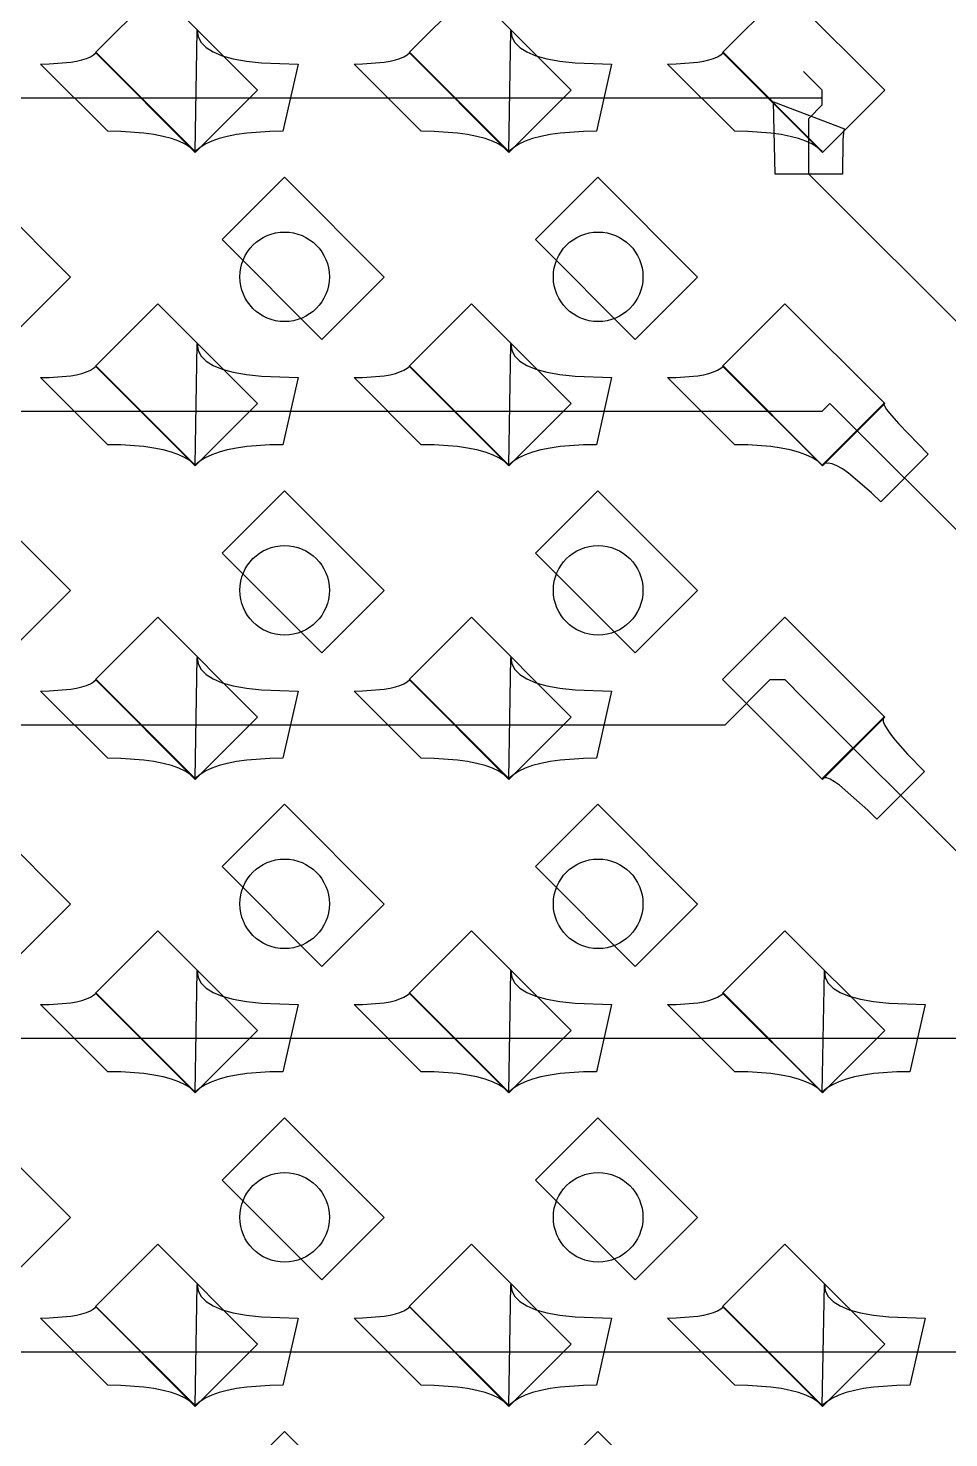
# Model space of a CAD drawing. Header units: inches. Extents: x 0.07 to 4.39, y 0.05 to 2.95.
# Drawn here: x 3.4328 to 3.6383, y 0.7608 to 1.0755 of the extents above; entities that cross this region are included whole.
import ezdxf

# ---------------------------------------------------------------- set-up
doc = ezdxf.new("R2010")
doc.units = ezdxf.units.IN
doc.header["$MEASUREMENT"] = 0
doc.layers.add('Top Layer', color=1, linetype='Continuous')

# ---------------------------------------------------------------- blocks, each defined once
blk = doc.blocks.new('0805_P_______________848')
at = {"layer": 'Top Layer'}
for p, q in [((-0.03937, 0.01575), (-0.01969, 0.01575)), ((-0.03937, -0.01575), (-0.03937, 0.01575)), ((-0.01969, 0.01575), (-0.01969, -0.01575)), ((0.01969, 0.01575), (0.03937, 0.01575)), ((0.01969, -0.01575), (0.01969, 0.01575)), ((0.03937, 0.01575), (0.03937, -0.01575)), ((-0.01969, -0.01575), (-0.03937, -0.01575)), ((0.03937, -0.01575), (0.01969, -0.01575))]:
    blk.add_line(p, q, dxfattribs=at)
blk = doc.blocks.new('0805_P_______________849')
at = {"layer": 'Top Layer'}
for p, q in [((-0.03937, 0.01575), (-0.01969, 0.01575)), ((-0.03937, -0.01575), (-0.03937, 0.01575)), ((-0.01969, 0.01575), (-0.01969, -0.01575)), ((0.01969, 0.01575), (0.03937, 0.01575)), ((0.01969, -0.01575), (0.01969, 0.01575)), ((0.03937, 0.01575), (0.03937, -0.01575)), ((-0.01969, -0.01575), (-0.03937, -0.01575)), ((0.03937, -0.01575), (0.01969, -0.01575))]:
    blk.add_line(p, q, dxfattribs=at)
blk = doc.blocks.new('0805_P_______________850')
at = {"layer": 'Top Layer'}
for p, q in [((-0.03937, 0.01575), (-0.01969, 0.01575)), ((-0.03937, -0.01575), (-0.03937, 0.01575)), ((-0.01969, 0.01575), (-0.01969, -0.01575)), ((0.01969, 0.01575), (0.03937, 0.01575)), ((0.01969, -0.01575), (0.01969, 0.01575)), ((0.03937, 0.01575), (0.03937, -0.01575)), ((-0.01969, -0.01575), (-0.03937, -0.01575)), ((0.03937, -0.01575), (0.01969, -0.01575))]:
    blk.add_line(p, q, dxfattribs=at)
blk = doc.blocks.new('0805_P_______________888')
at = {"layer": 'Top Layer'}
for p, q in [((-0.03937, 0.01575), (-0.01969, 0.01575)), ((-0.03937, -0.01575), (-0.03937, 0.01575)), ((-0.01969, 0.01575), (-0.01969, -0.01575)), ((0.01969, 0.01575), (0.03937, 0.01575)), ((0.01969, -0.01575), (0.01969, 0.01575)), ((0.03937, 0.01575), (0.03937, -0.01575)), ((-0.01969, -0.01575), (-0.03937, -0.01575)), ((0.03937, -0.01575), (0.01969, -0.01575))]:
    blk.add_line(p, q, dxfattribs=at)
blk = doc.blocks.new('0805_P_______________889')
at = {"layer": 'Top Layer'}
for p, q in [((-0.03937, 0.01575), (-0.01969, 0.01575)), ((-0.03937, -0.01575), (-0.03937, 0.01575)), ((-0.01969, 0.01575), (-0.01969, -0.01575)), ((0.01969, 0.01575), (0.03937, 0.01575)), ((0.01969, -0.01575), (0.01969, 0.01575)), ((0.03937, 0.01575), (0.03937, -0.01575)), ((-0.01969, -0.01575), (-0.03937, -0.01575)), ((0.03937, -0.01575), (0.01969, -0.01575))]:
    blk.add_line(p, q, dxfattribs=at)
blk = doc.blocks.new('0805_P_______________890')
at = {"layer": 'Top Layer'}
for p, q in [((-0.03937, 0.01575), (-0.01969, 0.01575)), ((-0.03937, -0.01575), (-0.03937, 0.01575)), ((-0.01969, 0.01575), (-0.01969, -0.01575)), ((0.01969, 0.01575), (0.03937, 0.01575)), ((0.01969, -0.01575), (0.01969, 0.01575)), ((0.03937, 0.01575), (0.03937, -0.01575)), ((-0.01969, -0.01575), (-0.03937, -0.01575)), ((0.03937, -0.01575), (0.01969, -0.01575))]:
    blk.add_line(p, q, dxfattribs=at)
blk = doc.blocks.new('0805_P_______________928')
at = {"layer": 'Top Layer'}
for p, q in [((-0.03937, 0.01575), (-0.01969, 0.01575)), ((-0.03937, -0.01575), (-0.03937, 0.01575)), ((-0.01969, 0.01575), (-0.01969, -0.01575)), ((0.01969, 0.01575), (0.03937, 0.01575)), ((0.01969, -0.01575), (0.01969, 0.01575)), ((0.03937, 0.01575), (0.03937, -0.01575)), ((-0.01969, -0.01575), (-0.03937, -0.01575)), ((0.03937, -0.01575), (0.01969, -0.01575))]:
    blk.add_line(p, q, dxfattribs=at)
blk = doc.blocks.new('0805_P_______________929')
at = {"layer": 'Top Layer'}
for p, q in [((-0.03937, 0.01575), (-0.01969, 0.01575)), ((-0.03937, -0.01575), (-0.03937, 0.01575)), ((-0.01969, 0.01575), (-0.01969, -0.01575)), ((0.01969, 0.01575), (0.03937, 0.01575)), ((0.01969, -0.01575), (0.01969, 0.01575)), ((0.03937, 0.01575), (0.03937, -0.01575)), ((-0.01969, -0.01575), (-0.03937, -0.01575)), ((0.03937, -0.01575), (0.01969, -0.01575))]:
    blk.add_line(p, q, dxfattribs=at)
blk = doc.blocks.new('0805_P_______________930')
at = {"layer": 'Top Layer'}
for p, q in [((-0.03937, 0.01575), (-0.01969, 0.01575)), ((-0.03937, -0.01575), (-0.03937, 0.01575)), ((-0.01969, 0.01575), (-0.01969, -0.01575)), ((0.01969, 0.01575), (0.03937, 0.01575)), ((0.01969, -0.01575), (0.01969, 0.01575)), ((0.03937, 0.01575), (0.03937, -0.01575)), ((-0.01969, -0.01575), (-0.03937, -0.01575)), ((0.03937, -0.01575), (0.01969, -0.01575))]:
    blk.add_line(p, q, dxfattribs=at)
blk = doc.blocks.new('0805_P_______________968')
at = {"layer": 'Top Layer'}
for p, q in [((-0.03937, 0.01575), (-0.01969, 0.01575)), ((-0.03937, -0.01575), (-0.03937, 0.01575)), ((-0.01969, 0.01575), (-0.01969, -0.01575)), ((0.01969, 0.01575), (0.03937, 0.01575)), ((0.01969, -0.01575), (0.01969, 0.01575)), ((0.03937, 0.01575), (0.03937, -0.01575)), ((-0.01969, -0.01575), (-0.03937, -0.01575)), ((0.03937, -0.01575), (0.01969, -0.01575))]:
    blk.add_line(p, q, dxfattribs=at)
blk = doc.blocks.new('0805_P_______________969')
at = {"layer": 'Top Layer'}
for p, q in [((-0.03937, 0.01575), (-0.01969, 0.01575)), ((-0.03937, -0.01575), (-0.03937, 0.01575)), ((-0.01969, 0.01575), (-0.01969, -0.01575)), ((0.01969, 0.01575), (0.03937, 0.01575)), ((0.01969, -0.01575), (0.01969, 0.01575)), ((0.03937, 0.01575), (0.03937, -0.01575)), ((-0.01969, -0.01575), (-0.03937, -0.01575)), ((0.03937, -0.01575), (0.01969, -0.01575))]:
    blk.add_line(p, q, dxfattribs=at)
blk = doc.blocks.new('0805_P_______________970')
at = {"layer": 'Top Layer'}
for p, q in [((-0.03937, 0.01575), (-0.01969, 0.01575)), ((-0.03937, -0.01575), (-0.03937, 0.01575)), ((-0.01969, 0.01575), (-0.01969, -0.01575)), ((0.01969, 0.01575), (0.03937, 0.01575)), ((0.01969, -0.01575), (0.01969, 0.01575)), ((0.03937, 0.01575), (0.03937, -0.01575)), ((-0.01969, -0.01575), (-0.03937, -0.01575)), ((0.03937, -0.01575), (0.01969, -0.01575))]:
    blk.add_line(p, q, dxfattribs=at)
blk = doc.blocks.new('0805_P_______________1008')
at = {"layer": 'Top Layer'}
for p, q in [((-0.03937, 0.01575), (-0.01969, 0.01575)), ((-0.03937, -0.01575), (-0.03937, 0.01575)), ((-0.01969, 0.01575), (-0.01969, -0.01575)), ((0.01969, 0.01575), (0.03937, 0.01575)), ((0.01969, -0.01575), (0.01969, 0.01575)), ((0.03937, 0.01575), (0.03937, -0.01575)), ((-0.01969, -0.01575), (-0.03937, -0.01575)), ((0.03937, -0.01575), (0.01969, -0.01575))]:
    blk.add_line(p, q, dxfattribs=at)
blk = doc.blocks.new('0805_P_______________1009')
at = {"layer": 'Top Layer'}
for p, q in [((-0.03937, 0.01575), (-0.01969, 0.01575)), ((-0.03937, -0.01575), (-0.03937, 0.01575)), ((-0.01969, 0.01575), (-0.01969, -0.01575)), ((0.01969, 0.01575), (0.03937, 0.01575)), ((0.01969, -0.01575), (0.01969, 0.01575)), ((0.03937, 0.01575), (0.03937, -0.01575)), ((-0.01969, -0.01575), (-0.03937, -0.01575)), ((0.03937, -0.01575), (0.01969, -0.01575))]:
    blk.add_line(p, q, dxfattribs=at)
blk = doc.blocks.new('0805_P_______________1010')
at = {"layer": 'Top Layer'}
for p, q in [((-0.03937, 0.01575), (-0.01969, 0.01575)), ((-0.03937, -0.01575), (-0.03937, 0.01575)), ((-0.01969, 0.01575), (-0.01969, -0.01575)), ((0.01969, 0.01575), (0.03937, 0.01575)), ((0.01969, -0.01575), (0.01969, 0.01575)), ((0.03937, 0.01575), (0.03937, -0.01575)), ((-0.01969, -0.01575), (-0.03937, -0.01575)), ((0.03937, -0.01575), (0.01969, -0.01575))]:
    blk.add_line(p, q, dxfattribs=at)

msp = doc.modelspace()

# ---------------------------------------------------------------- linework, layer by layer
at = {"layer": 'Top Layer'}
for p, q in [((3.47005, 1.04795), (3.47051, 1.075)), ((3.47051, 1.075), (3.47071, 1.07357)), ((3.47071, 1.07357), (3.47137, 1.0723)), ((3.54005, 1.04795), (3.54051, 1.075)), ((3.54051, 1.075), (3.54071, 1.07357)), ((3.54071, 1.07357), (3.54137, 1.0723)), ((3.47137, 1.0723), (3.47248, 1.07117)), ((3.47248, 1.07117), (3.47405, 1.0702)), ((3.47405, 1.0702), (3.47607, 1.06937)), ((3.54137, 1.0723), (3.54248, 1.07117)), ((3.54248, 1.07117), (3.54405, 1.0702)), ((3.54405, 1.0702), (3.54607, 1.06937)), ((3.43551, 1.0675), (3.43741, 1.06753)), ((3.45051, 1.0525), (3.43551, 1.0675)), ((3.43741, 1.06753), (3.44225, 1.06791)), ((3.44225, 1.06791), (3.44356, 1.06814)), ((3.44356, 1.06814), (3.44474, 1.06842)), ((3.44474, 1.06842), (3.44576, 1.06875)), ((3.44576, 1.06875), (3.44664, 1.06914)), ((3.44664, 1.06914), (3.44737, 1.06957)), ((3.44737, 1.06957), (3.44795, 1.07005)), ((3.44795, 1.07005), (3.47005, 1.04795)), ((3.47607, 1.06937), (3.47855, 1.0687)), ((3.47855, 1.0687), (3.48148, 1.06818)), ((3.48148, 1.06818), (3.48487, 1.0678)), ((3.48487, 1.0678), (3.49301, 1.0675)), ((3.49301, 1.0675), (3.4896, 1.0525)), ((3.50551, 1.0675), (3.50741, 1.06753)), ((3.52051, 1.0525), (3.50551, 1.0675)), ((3.50741, 1.06753), (3.51225, 1.06791)), ((3.51225, 1.06791), (3.51356, 1.06814)), ((3.51356, 1.06814), (3.51474, 1.06842)), ((3.51474, 1.06842), (3.51576, 1.06875)), ((3.51576, 1.06875), (3.51664, 1.06914)), ((3.51664, 1.06914), (3.51737, 1.06957)), ((3.51737, 1.06957), (3.51795, 1.07005)), ((3.51795, 1.07005), (3.54005, 1.04795)), ((3.54607, 1.06937), (3.54855, 1.0687)), ((3.54855, 1.0687), (3.55148, 1.06818)), ((3.55148, 1.06818), (3.55487, 1.0678)), ((3.55487, 1.0678), (3.56301, 1.0675)), ((3.56301, 1.0675), (3.5596, 1.0525)), ((3.57551, 1.0675), (3.57741, 1.06753)), ((3.59051, 1.0525), (3.57551, 1.0675)), ((3.57741, 1.06753), (3.58225, 1.06791)), ((3.58225, 1.06791), (3.58356, 1.06814)), ((3.58356, 1.06814), (3.58474, 1.06842)), ((3.58474, 1.06842), (3.58576, 1.06875)), ((3.58576, 1.06875), (3.58664, 1.06914)), ((3.58664, 1.06914), (3.58737, 1.06957)), ((3.58737, 1.06957), (3.58795, 1.07005)), ((3.58795, 1.07005), (3.61005, 1.04795)), ((3.60588, 1.06588), (3.61005, 1.0617)), ((3.61005, 1.06), (3.61005, 1.0617)), ((3.40006, 1.06), (3.54006, 1.06)), ((3.54006, 1.06), (3.61005, 1.06)), ((3.59955, 1.04295), (3.59912, 1.05906)), ((3.59912, 1.05906), (3.61497, 1.05304)), ((3.60705, 1.05538), (3.61005, 1.05839)), ((3.61005, 1.05839), (3.61005, 1.06)), ((3.60705, 1.04295), (3.60705, 1.05538)), ((3.4534, 1.05245), (3.45051, 1.0525)), ((3.45857, 1.05209), (3.4534, 1.05245)), ((3.46084, 1.05177), (3.45857, 1.05209)), ((3.4629, 1.05136), (3.46084, 1.05177)), ((3.46475, 1.05086), (3.4629, 1.05136)), ((3.47721, 1.05136), (3.47536, 1.05086)), ((3.47927, 1.05177), (3.47721, 1.05136)), ((3.48154, 1.05209), (3.47927, 1.05177)), ((3.48671, 1.05245), (3.48154, 1.05209)), ((3.4896, 1.0525), (3.48671, 1.05245)), ((3.5234, 1.05245), (3.52051, 1.0525)), ((3.52857, 1.05209), (3.5234, 1.05245)), ((3.53084, 1.05177), (3.52857, 1.05209)), ((3.5329, 1.05136), (3.53084, 1.05177)), ((3.53475, 1.05086), (3.5329, 1.05136)), ((3.54721, 1.05136), (3.54536, 1.05086)), ((3.54927, 1.05177), (3.54721, 1.05136)), ((3.55154, 1.05209), (3.54927, 1.05177)), ((3.55671, 1.05245), (3.55154, 1.05209)), ((3.5596, 1.0525), (3.55671, 1.05245)), ((3.5934, 1.05245), (3.59051, 1.0525)), ((3.59857, 1.05209), (3.5934, 1.05245)), ((3.60084, 1.05177), (3.59857, 1.05209)), ((3.6029, 1.05136), (3.60084, 1.05177)), ((3.60475, 1.05086), (3.6029, 1.05136)), ((3.61475, 1.0522), (3.61465, 1.0506)), ((3.61482, 1.05269), (3.61475, 1.0522)), ((3.61489, 1.05297), (3.61482, 1.05269)), ((3.61497, 1.05304), (3.61489, 1.05297)), ((3.46639, 1.05027), (3.46475, 1.05086)), ((3.46782, 1.04959), (3.46639, 1.05027)), ((3.46904, 1.04882), (3.46782, 1.04959)), ((3.47005, 1.04795), (3.46904, 1.04882)), ((3.47107, 1.04882), (3.47005, 1.04795)), ((3.47229, 1.04959), (3.47107, 1.04882)), ((3.47372, 1.05027), (3.47229, 1.04959)), ((3.47536, 1.05086), (3.47372, 1.05027)), ((3.53639, 1.05027), (3.53475, 1.05086)), ((3.53782, 1.04959), (3.53639, 1.05027)), ((3.53904, 1.04882), (3.53782, 1.04959)), ((3.54005, 1.04795), (3.53904, 1.04882)), ((3.54107, 1.04882), (3.54005, 1.04795)), ((3.54229, 1.04959), (3.54107, 1.04882)), ((3.54372, 1.05027), (3.54229, 1.04959)), ((3.54536, 1.05086), (3.54372, 1.05027)), ((3.60639, 1.05027), (3.60475, 1.05086)), ((3.60782, 1.04959), (3.60639, 1.05027)), ((3.60904, 1.04882), (3.60782, 1.04959)), ((3.61005, 1.04795), (3.60904, 1.04882)), ((3.61465, 1.0506), (3.61455, 1.04295)), ((3.61455, 1.04295), (3.59955, 1.04295)), ((3.60705, 1.04295), (3.72, 0.93)), ((3.47005, 0.97795), (3.47051, 1.005)), ((3.47051, 1.005), (3.47071, 1.00358)), ((3.54005, 0.97795), (3.54051, 1.005)), ((3.54051, 1.005), (3.54071, 1.00358)), ((3.47071, 1.00358), (3.47137, 1.0023)), ((3.47137, 1.0023), (3.47248, 1.00117)), ((3.47248, 1.00117), (3.47405, 1.0002)), ((3.54071, 1.00358), (3.54137, 1.0023)), ((3.54137, 1.0023), (3.54248, 1.00117)), ((3.54248, 1.00117), (3.54405, 1.0002)), ((3.43741, 0.99753), (3.44225, 0.99791)), ((3.44225, 0.99791), (3.44356, 0.99814)), ((3.44356, 0.99814), (3.44474, 0.99842)), ((3.44474, 0.99842), (3.44576, 0.99875)), ((3.44576, 0.99875), (3.44664, 0.99914)), ((3.44664, 0.99914), (3.44737, 0.99957)), ((3.44737, 0.99957), (3.44795, 1.00005)), ((3.44795, 1.00005), (3.47005, 0.97795)), ((3.47405, 1.0002), (3.47607, 0.99938)), ((3.47607, 0.99938), (3.47855, 0.9987)), ((3.47855, 0.9987), (3.48148, 0.99818)), ((3.48148, 0.99818), (3.48487, 0.9978)), ((3.48487, 0.9978), (3.49301, 0.9975)), ((3.50741, 0.99753), (3.51225, 0.99791)), ((3.51225, 0.99791), (3.51356, 0.99814)), ((3.51356, 0.99814), (3.51474, 0.99842)), ((3.51474, 0.99842), (3.51576, 0.99875)), ((3.51576, 0.99875), (3.51664, 0.99914)), ((3.51664, 0.99914), (3.51737, 0.99957)), ((3.51737, 0.99957), (3.51795, 1.00005)), ((3.51795, 1.00005), (3.54005, 0.97795)), ((3.54405, 1.0002), (3.54607, 0.99938)), ((3.54607, 0.99938), (3.54855, 0.9987)), ((3.54855, 0.9987), (3.55148, 0.99818)), ((3.55148, 0.99818), (3.55487, 0.9978)), ((3.55487, 0.9978), (3.56301, 0.9975)), ((3.57741, 0.99753), (3.58225, 0.99791)), ((3.58225, 0.99791), (3.58356, 0.99814)), ((3.58356, 0.99814), (3.58474, 0.99842)), ((3.58474, 0.99842), (3.58576, 0.99875)), ((3.58576, 0.99875), (3.58664, 0.99914)), ((3.58664, 0.99914), (3.58737, 0.99957)), ((3.58737, 0.99957), (3.58795, 1.00005)), ((3.58795, 1.00005), (3.61005, 0.97795)), ((3.43551, 0.9975), (3.43741, 0.99753)), ((3.45051, 0.9825), (3.43551, 0.9975)), ((3.49301, 0.9975), (3.4896, 0.9825)), ((3.50551, 0.9975), (3.50741, 0.99753)), ((3.52051, 0.9825), (3.50551, 0.9975)), ((3.56301, 0.9975), (3.5596, 0.9825)), ((3.57551, 0.9975), (3.57741, 0.99753)), ((3.59051, 0.9825), (3.57551, 0.9975)), ((3.61005, 0.97795), (3.6238, 0.9917)), ((3.61005, 0.99), (3.61176, 0.9917)), ((3.61176, 0.9917), (3.69346, 0.91)), ((3.6238, 0.9917), (3.62377, 0.99146)), ((3.62377, 0.99146), (3.62397, 0.99102)), ((3.25588, 0.99), (3.46588, 0.99)), ((3.46588, 0.99), (3.61005, 0.99)), ((3.62397, 0.99102), (3.62439, 0.99038)), ((3.62439, 0.99038), (3.62504, 0.98955)), ((3.62504, 0.98955), (3.62702, 0.98728)), ((3.62702, 0.98728), (3.63369, 0.98038)), ((3.4534, 0.98245), (3.45051, 0.9825)), ((3.45857, 0.98209), (3.4534, 0.98245)), ((3.46084, 0.98177), (3.45857, 0.98209)), ((3.48154, 0.98209), (3.47927, 0.98177)), ((3.48671, 0.98245), (3.48154, 0.98209)), ((3.4896, 0.9825), (3.48671, 0.98245)), ((3.5234, 0.98245), (3.52051, 0.9825)), ((3.52857, 0.98209), (3.5234, 0.98245)), ((3.53084, 0.98177), (3.52857, 0.98209)), ((3.55154, 0.98209), (3.54927, 0.98177)), ((3.55671, 0.98245), (3.55154, 0.98209)), ((3.5596, 0.9825), (3.55671, 0.98245)), ((3.5934, 0.98245), (3.59051, 0.9825)), ((3.59857, 0.98209), (3.5934, 0.98245)), ((3.60084, 0.98177), (3.59857, 0.98209)), ((3.4629, 0.98136), (3.46084, 0.98177)), ((3.46475, 0.98086), (3.4629, 0.98136)), ((3.46639, 0.98027), (3.46475, 0.98086)), ((3.46782, 0.97959), (3.46639, 0.98027)), ((3.46904, 0.97882), (3.46782, 0.97959)), ((3.47229, 0.97959), (3.47107, 0.97882)), ((3.47372, 0.98027), (3.47229, 0.97959)), ((3.47536, 0.98086), (3.47372, 0.98027)), ((3.47721, 0.98136), (3.47536, 0.98086)), ((3.47927, 0.98177), (3.47721, 0.98136)), ((3.5329, 0.98136), (3.53084, 0.98177)), ((3.53475, 0.98086), (3.5329, 0.98136)), ((3.53639, 0.98027), (3.53475, 0.98086)), ((3.53782, 0.97959), (3.53639, 0.98027)), ((3.53904, 0.97882), (3.53782, 0.97959)), ((3.54229, 0.97959), (3.54107, 0.97882)), ((3.54372, 0.98027), (3.54229, 0.97959)), ((3.54536, 0.98086), (3.54372, 0.98027)), ((3.54721, 0.98136), (3.54536, 0.98086)), ((3.54927, 0.98177), (3.54721, 0.98136)), ((3.6029, 0.98136), (3.60084, 0.98177)), ((3.60475, 0.98086), (3.6029, 0.98136)), ((3.60639, 0.98027), (3.60475, 0.98086)), ((3.60782, 0.97959), (3.60639, 0.98027)), ((3.60904, 0.97882), (3.60782, 0.97959)), ((3.63369, 0.98038), (3.62308, 0.96977)), ((3.47005, 0.97795), (3.46904, 0.97882)), ((3.47107, 0.97882), (3.47005, 0.97795)), ((3.54005, 0.97795), (3.53904, 0.97882)), ((3.54107, 0.97882), (3.54005, 0.97795)), ((3.61005, 0.97795), (3.60904, 0.97882)), ((3.61062, 0.97831), (3.61005, 0.97795)), ((3.61135, 0.9784), (3.61062, 0.97831)), ((3.61225, 0.97823), (3.61135, 0.9784)), ((3.6133, 0.97781), (3.61225, 0.97823)), ((3.61452, 0.97712), (3.6133, 0.97781)), ((3.61591, 0.97617), (3.61452, 0.97712)), ((3.62105, 0.97176), (3.61591, 0.97617)), ((3.62308, 0.96977), (3.62105, 0.97176)), ((3.47005, 0.90795), (3.47051, 0.935)), ((3.47051, 0.935), (3.47071, 0.93358)), ((3.54005, 0.90795), (3.54051, 0.935)), ((3.54051, 0.935), (3.54071, 0.93358)), ((3.47071, 0.93358), (3.47137, 0.9323)), ((3.47137, 0.9323), (3.47248, 0.93117)), ((3.54071, 0.93358), (3.54137, 0.9323)), ((3.54137, 0.9323), (3.54248, 0.93117)), ((3.44474, 0.92842), (3.44576, 0.92875)), ((3.44576, 0.92875), (3.44664, 0.92914)), ((3.44664, 0.92914), (3.44737, 0.92957)), ((3.44737, 0.92957), (3.44795, 0.93005)), ((3.44795, 0.93005), (3.47005, 0.90795)), ((3.47248, 0.93117), (3.47405, 0.9302)), ((3.47405, 0.9302), (3.47607, 0.92937)), ((3.47607, 0.92937), (3.47855, 0.9287)), ((3.47855, 0.9287), (3.48148, 0.92817)), ((3.51474, 0.92842), (3.51576, 0.92875)), ((3.51576, 0.92875), (3.51664, 0.92914)), ((3.51664, 0.92914), (3.51737, 0.92957)), ((3.51737, 0.92957), (3.51795, 0.93005)), ((3.51795, 0.93005), (3.54005, 0.90795)), ((3.54248, 0.93117), (3.54405, 0.9302)), ((3.54405, 0.9302), (3.54607, 0.92937)), ((3.54607, 0.92937), (3.54855, 0.9287)), ((3.54855, 0.9287), (3.55148, 0.92817)), ((3.58834, 0.92), (3.59839, 0.93006)), ((3.59839, 0.93006), (3.6017, 0.93006)), ((3.6017, 0.93006), (3.60588, 0.92588)), ((3.43551, 0.9275), (3.43741, 0.92753)), ((3.45051, 0.9125), (3.43551, 0.9275)), ((3.43741, 0.92753), (3.44225, 0.92791)), ((3.44225, 0.92791), (3.44356, 0.92814)), ((3.44356, 0.92814), (3.44474, 0.92842)), ((3.48148, 0.92817), (3.48487, 0.9278)), ((3.48487, 0.9278), (3.49301, 0.9275)), ((3.49301, 0.9275), (3.4896, 0.9125)), ((3.50551, 0.9275), (3.50741, 0.92753)), ((3.52051, 0.9125), (3.50551, 0.9275)), ((3.50741, 0.92753), (3.51225, 0.92791)), ((3.51225, 0.92791), (3.51356, 0.92814)), ((3.51356, 0.92814), (3.51474, 0.92842)), ((3.55148, 0.92817), (3.55487, 0.9278)), ((3.55487, 0.9278), (3.56301, 0.9275)), ((3.56301, 0.9275), (3.5596, 0.9125)), ((3.60588, 0.92588), (3.64176, 0.89)), ((3.39588, 0.92), (3.58834, 0.92)), ((3.61005, 0.90795), (3.6238, 0.9217)), ((3.6238, 0.9217), (3.62361, 0.9213)), ((3.62361, 0.9213), (3.62366, 0.92071)), ((3.62366, 0.92071), (3.62396, 0.91995)), ((3.62396, 0.91995), (3.6245, 0.919)), ((3.6245, 0.919), (3.62528, 0.91787)), ((3.62528, 0.91787), (3.6263, 0.91656)), ((3.6263, 0.91656), (3.62908, 0.91341)), ((3.62908, 0.91341), (3.63284, 0.90953)), ((3.4534, 0.91245), (3.45051, 0.9125)), ((3.45857, 0.91209), (3.4534, 0.91245)), ((3.46084, 0.91177), (3.45857, 0.91209)), ((3.4629, 0.91136), (3.46084, 0.91177)), ((3.46475, 0.91086), (3.4629, 0.91136)), ((3.46639, 0.91027), (3.46475, 0.91086)), ((3.46782, 0.90959), (3.46639, 0.91027)), ((3.47372, 0.91027), (3.47229, 0.90959)), ((3.47536, 0.91086), (3.47372, 0.91027)), ((3.47721, 0.91136), (3.47536, 0.91086)), ((3.47927, 0.91177), (3.47721, 0.91136)), ((3.48154, 0.91209), (3.47927, 0.91177)), ((3.48671, 0.91245), (3.48154, 0.91209)), ((3.4896, 0.9125), (3.48671, 0.91245)), ((3.5234, 0.91245), (3.52051, 0.9125)), ((3.52857, 0.91209), (3.5234, 0.91245)), ((3.53084, 0.91177), (3.52857, 0.91209)), ((3.5329, 0.91136), (3.53084, 0.91177)), ((3.53475, 0.91086), (3.5329, 0.91136)), ((3.53639, 0.91027), (3.53475, 0.91086)), ((3.53782, 0.90959), (3.53639, 0.91027)), ((3.54372, 0.91027), (3.54229, 0.90959)), ((3.54536, 0.91086), (3.54372, 0.91027)), ((3.54721, 0.91136), (3.54536, 0.91086)), ((3.54927, 0.91177), (3.54721, 0.91136)), ((3.55154, 0.91209), (3.54927, 0.91177)), ((3.55671, 0.91245), (3.55154, 0.91209)), ((3.5596, 0.9125), (3.55671, 0.91245)), ((3.46904, 0.90882), (3.46782, 0.90959)), ((3.47005, 0.90795), (3.46904, 0.90882)), ((3.47107, 0.90882), (3.47005, 0.90795)), ((3.47229, 0.90959), (3.47107, 0.90882)), ((3.53904, 0.90882), (3.53782, 0.90959)), ((3.54005, 0.90795), (3.53904, 0.90882)), ((3.54107, 0.90882), (3.54005, 0.90795)), ((3.54229, 0.90959), (3.54107, 0.90882)), ((3.61046, 0.90815), (3.61005, 0.90795)), ((3.61104, 0.9081), (3.61046, 0.90815)), ((3.61181, 0.9078), (3.61104, 0.9081)), ((3.61276, 0.90726), (3.61181, 0.9078)), ((3.61389, 0.90648), (3.61276, 0.90726)), ((3.6202, 0.90092), (3.61389, 0.90648)), ((3.63284, 0.90953), (3.62223, 0.89892)), ((3.62223, 0.89892), (3.6202, 0.90092)), ((3.47005, 0.83795), (3.47051, 0.865)), ((3.47051, 0.865), (3.47071, 0.86357)), ((3.47071, 0.86357), (3.47137, 0.8623)), ((3.54005, 0.83795), (3.54051, 0.865)), ((3.54051, 0.865), (3.54071, 0.86357)), ((3.54071, 0.86357), (3.54137, 0.8623)), ((3.61005, 0.83795), (3.61051, 0.865)), ((3.61051, 0.865), (3.61071, 0.86357)), ((3.61071, 0.86357), (3.61137, 0.8623)), ((3.44664, 0.85914), (3.44737, 0.85957)), ((3.44737, 0.85957), (3.44795, 0.86006)), ((3.44795, 0.86006), (3.47005, 0.83795)), ((3.47137, 0.8623), (3.47248, 0.86118)), ((3.47248, 0.86118), (3.47405, 0.8602)), ((3.47405, 0.8602), (3.47607, 0.85938)), ((3.47607, 0.85938), (3.47855, 0.8587)), ((3.51664, 0.85914), (3.51737, 0.85957)), ((3.51737, 0.85957), (3.51795, 0.86006)), ((3.51795, 0.86006), (3.54005, 0.83795)), ((3.54137, 0.8623), (3.54248, 0.86118)), ((3.54248, 0.86118), (3.54405, 0.8602)), ((3.54405, 0.8602), (3.54607, 0.85938)), ((3.54607, 0.85938), (3.54855, 0.8587)), ((3.58664, 0.85914), (3.58737, 0.85957)), ((3.58737, 0.85957), (3.58795, 0.86006)), ((3.58795, 0.86006), (3.61005, 0.83795)), ((3.61137, 0.8623), (3.61248, 0.86118)), ((3.61248, 0.86118), (3.61405, 0.8602)), ((3.61405, 0.8602), (3.61607, 0.85938)), ((3.61607, 0.85938), (3.61855, 0.8587)), ((3.43551, 0.8575), (3.43741, 0.85753)), ((3.45051, 0.8425), (3.43551, 0.8575)), ((3.43741, 0.85753), (3.44225, 0.85791)), ((3.44225, 0.85791), (3.44356, 0.85814)), ((3.44356, 0.85814), (3.44474, 0.85842)), ((3.44474, 0.85842), (3.44576, 0.85875)), ((3.44576, 0.85875), (3.44664, 0.85914)), ((3.47855, 0.8587), (3.48148, 0.85818)), ((3.48148, 0.85818), (3.48487, 0.8578)), ((3.48487, 0.8578), (3.49301, 0.8575)), ((3.49301, 0.8575), (3.4896, 0.8425)), ((3.50551, 0.8575), (3.50741, 0.85753)), ((3.52051, 0.8425), (3.50551, 0.8575)), ((3.50741, 0.85753), (3.51225, 0.85791)), ((3.51225, 0.85791), (3.51356, 0.85814)), ((3.51356, 0.85814), (3.51474, 0.85842)), ((3.51474, 0.85842), (3.51576, 0.85875)), ((3.51576, 0.85875), (3.51664, 0.85914)), ((3.54855, 0.8587), (3.55148, 0.85818)), ((3.55148, 0.85818), (3.55487, 0.8578)), ((3.55487, 0.8578), (3.56301, 0.8575)), ((3.56301, 0.8575), (3.5596, 0.8425)), ((3.57551, 0.8575), (3.57741, 0.85753)), ((3.59051, 0.8425), (3.57551, 0.8575)), ((3.57741, 0.85753), (3.58225, 0.85791)), ((3.58225, 0.85791), (3.58356, 0.85814)), ((3.58356, 0.85814), (3.58474, 0.85842)), ((3.58474, 0.85842), (3.58576, 0.85875)), ((3.58576, 0.85875), (3.58664, 0.85914)), ((3.61855, 0.8587), (3.62148, 0.85818)), ((3.62148, 0.85818), (3.62487, 0.8578)), ((3.62487, 0.8578), (3.63301, 0.8575)), ((3.63301, 0.8575), (3.6296, 0.8425)), ((3.33006, 0.85), (3.46588, 0.85)), ((3.46588, 0.85), (3.60588, 0.85)), ((3.60588, 0.85), (3.69, 0.85)), ((3.4534, 0.84245), (3.45051, 0.8425)), ((3.45857, 0.84209), (3.4534, 0.84245)), ((3.46084, 0.84177), (3.45857, 0.84209)), ((3.4629, 0.84136), (3.46084, 0.84177)), ((3.46475, 0.84086), (3.4629, 0.84136)), ((3.46639, 0.84027), (3.46475, 0.84086)), ((3.47536, 0.84086), (3.47372, 0.84027)), ((3.47721, 0.84136), (3.47536, 0.84086)), ((3.47927, 0.84177), (3.47721, 0.84136)), ((3.48154, 0.84209), (3.47927, 0.84177)), ((3.48671, 0.84245), (3.48154, 0.84209)), ((3.4896, 0.8425), (3.48671, 0.84245)), ((3.5234, 0.84245), (3.52051, 0.8425)), ((3.52857, 0.84209), (3.5234, 0.84245)), ((3.53084, 0.84177), (3.52857, 0.84209)), ((3.5329, 0.84136), (3.53084, 0.84177)), ((3.53475, 0.84086), (3.5329, 0.84136)), ((3.53639, 0.84027), (3.53475, 0.84086)), ((3.54536, 0.84086), (3.54372, 0.84027)), ((3.54721, 0.84136), (3.54536, 0.84086)), ((3.54927, 0.84177), (3.54721, 0.84136)), ((3.55154, 0.84209), (3.54927, 0.84177)), ((3.55671, 0.84245), (3.55154, 0.84209)), ((3.5596, 0.8425), (3.55671, 0.84245)), ((3.5934, 0.84245), (3.59051, 0.8425)), ((3.59857, 0.84209), (3.5934, 0.84245)), ((3.60084, 0.84177), (3.59857, 0.84209)), ((3.6029, 0.84136), (3.60084, 0.84177)), ((3.60475, 0.84086), (3.6029, 0.84136)), ((3.60639, 0.84027), (3.60475, 0.84086)), ((3.61536, 0.84086), (3.61372, 0.84027)), ((3.61721, 0.84136), (3.61536, 0.84086)), ((3.61927, 0.84177), (3.61721, 0.84136)), ((3.62154, 0.84209), (3.61927, 0.84177)), ((3.62671, 0.84245), (3.62154, 0.84209)), ((3.6296, 0.8425), (3.62671, 0.84245)), ((3.46782, 0.83959), (3.46639, 0.84027)), ((3.46904, 0.83882), (3.46782, 0.83959)), ((3.47005, 0.83795), (3.46904, 0.83882)), ((3.47107, 0.83882), (3.47005, 0.83795)), ((3.47229, 0.83959), (3.47107, 0.83882)), ((3.47372, 0.84027), (3.47229, 0.83959)), ((3.53782, 0.83959), (3.53639, 0.84027)), ((3.53904, 0.83882), (3.53782, 0.83959)), ((3.54005, 0.83795), (3.53904, 0.83882)), ((3.54107, 0.83882), (3.54005, 0.83795)), ((3.54229, 0.83959), (3.54107, 0.83882)), ((3.54372, 0.84027), (3.54229, 0.83959)), ((3.60782, 0.83959), (3.60639, 0.84027)), ((3.60904, 0.83882), (3.60782, 0.83959)), ((3.61005, 0.83795), (3.60904, 0.83882)), ((3.61107, 0.83882), (3.61005, 0.83795)), ((3.61229, 0.83959), (3.61107, 0.83882)), ((3.61372, 0.84027), (3.61229, 0.83959)), ((3.47005, 0.76795), (3.47051, 0.795)), ((3.47051, 0.795), (3.47071, 0.79358)), ((3.47071, 0.79358), (3.47137, 0.7923)), ((3.54005, 0.76795), (3.54051, 0.795)), ((3.54051, 0.795), (3.54071, 0.79358)), ((3.54071, 0.79358), (3.54137, 0.7923)), ((3.61005, 0.76795), (3.61051, 0.795)), ((3.61051, 0.795), (3.61071, 0.79358)), ((3.61071, 0.79358), (3.61137, 0.7923)), ((3.44737, 0.78957), (3.44795, 0.79005)), ((3.44795, 0.79005), (3.47005, 0.76795)), ((3.47137, 0.7923), (3.47248, 0.79117)), ((3.47248, 0.79117), (3.47405, 0.7902)), ((3.47405, 0.7902), (3.47607, 0.78938)), ((3.51737, 0.78957), (3.51795, 0.79005)), ((3.51795, 0.79005), (3.54005, 0.76795)), ((3.54137, 0.7923), (3.54248, 0.79117)), ((3.54248, 0.79117), (3.54405, 0.7902)), ((3.54405, 0.7902), (3.54607, 0.78938)), ((3.58737, 0.78957), (3.58795, 0.79005)), ((3.58795, 0.79005), (3.61005, 0.76795)), ((3.61137, 0.7923), (3.61248, 0.79117)), ((3.61248, 0.79117), (3.61405, 0.7902)), ((3.61405, 0.7902), (3.61607, 0.78938)), ((3.43551, 0.7875), (3.43741, 0.78753)), ((3.45051, 0.7725), (3.43551, 0.7875)), ((3.43741, 0.78753), (3.44225, 0.78791)), ((3.44225, 0.78791), (3.44356, 0.78814)), ((3.44356, 0.78814), (3.44474, 0.78842)), ((3.44474, 0.78842), (3.44576, 0.78875)), ((3.44576, 0.78875), (3.44664, 0.78914)), ((3.44664, 0.78914), (3.44737, 0.78957)), ((3.47607, 0.78938), (3.47855, 0.7887)), ((3.47855, 0.7887), (3.48148, 0.78817)), ((3.48148, 0.78817), (3.48487, 0.7878)), ((3.48487, 0.7878), (3.49301, 0.7875)), ((3.49301, 0.7875), (3.4896, 0.7725)), ((3.50551, 0.7875), (3.50741, 0.78753)), ((3.52051, 0.7725), (3.50551, 0.7875)), ((3.50741, 0.78753), (3.51225, 0.78791)), ((3.51225, 0.78791), (3.51356, 0.78814)), ((3.51356, 0.78814), (3.51474, 0.78842)), ((3.51474, 0.78842), (3.51576, 0.78875)), ((3.51576, 0.78875), (3.51664, 0.78914)), ((3.51664, 0.78914), (3.51737, 0.78957)), ((3.54607, 0.78938), (3.54855, 0.7887)), ((3.54855, 0.7887), (3.55148, 0.78817)), ((3.55148, 0.78817), (3.55487, 0.7878)), ((3.55487, 0.7878), (3.56301, 0.7875)), ((3.56301, 0.7875), (3.5596, 0.7725)), ((3.57551, 0.7875), (3.57741, 0.78753)), ((3.59051, 0.7725), (3.57551, 0.7875)), ((3.57741, 0.78753), (3.58225, 0.78791)), ((3.58225, 0.78791), (3.58356, 0.78814)), ((3.58356, 0.78814), (3.58474, 0.78842)), ((3.58474, 0.78842), (3.58576, 0.78875)), ((3.58576, 0.78875), (3.58664, 0.78914)), ((3.58664, 0.78914), (3.58737, 0.78957)), ((3.61607, 0.78938), (3.61855, 0.7887)), ((3.61855, 0.7887), (3.62148, 0.78817)), ((3.62148, 0.78817), (3.62487, 0.7878)), ((3.62487, 0.7878), (3.63301, 0.7875)), ((3.63301, 0.7875), (3.6296, 0.7725)), ((3.33006, 0.78), (3.46588, 0.78)), ((3.46588, 0.78), (3.60588, 0.78)), ((3.60588, 0.78), (3.66, 0.78)), ((3.4534, 0.77245), (3.45051, 0.7725)), ((3.45857, 0.77209), (3.4534, 0.77245)), ((3.46084, 0.77177), (3.45857, 0.77209)), ((3.4629, 0.77136), (3.46084, 0.77177)), ((3.46475, 0.77086), (3.4629, 0.77136)), ((3.47721, 0.77136), (3.47536, 0.77086)), ((3.47927, 0.77177), (3.47721, 0.77136)), ((3.48154, 0.77209), (3.47927, 0.77177)), ((3.48671, 0.77245), (3.48154, 0.77209)), ((3.4896, 0.7725), (3.48671, 0.77245)), ((3.5234, 0.77245), (3.52051, 0.7725)), ((3.52857, 0.77209), (3.5234, 0.77245)), ((3.53084, 0.77177), (3.52857, 0.77209)), ((3.5329, 0.77136), (3.53084, 0.77177)), ((3.53475, 0.77086), (3.5329, 0.77136)), ((3.54721, 0.77136), (3.54536, 0.77086)), ((3.54927, 0.77177), (3.54721, 0.77136)), ((3.55154, 0.77209), (3.54927, 0.77177)), ((3.55671, 0.77245), (3.55154, 0.77209)), ((3.5596, 0.7725), (3.55671, 0.77245)), ((3.5934, 0.77245), (3.59051, 0.7725)), ((3.59857, 0.77209), (3.5934, 0.77245)), ((3.60084, 0.77177), (3.59857, 0.77209)), ((3.6029, 0.77136), (3.60084, 0.77177)), ((3.60475, 0.77086), (3.6029, 0.77136)), ((3.61721, 0.77136), (3.61536, 0.77086)), ((3.61927, 0.77177), (3.61721, 0.77136)), ((3.62154, 0.77209), (3.61927, 0.77177)), ((3.62671, 0.77245), (3.62154, 0.77209)), ((3.6296, 0.7725), (3.62671, 0.77245)), ((3.46639, 0.77027), (3.46475, 0.77086)), ((3.46782, 0.76959), (3.46639, 0.77027)), ((3.46904, 0.76882), (3.46782, 0.76959)), ((3.47005, 0.76795), (3.46904, 0.76882)), ((3.47107, 0.76882), (3.47005, 0.76795)), ((3.47229, 0.76959), (3.47107, 0.76882)), ((3.47372, 0.77027), (3.47229, 0.76959)), ((3.47536, 0.77086), (3.47372, 0.77027)), ((3.53639, 0.77027), (3.53475, 0.77086)), ((3.53782, 0.76959), (3.53639, 0.77027)), ((3.53904, 0.76882), (3.53782, 0.76959)), ((3.54005, 0.76795), (3.53904, 0.76882)), ((3.54107, 0.76882), (3.54005, 0.76795)), ((3.54229, 0.76959), (3.54107, 0.76882)), ((3.54372, 0.77027), (3.54229, 0.76959)), ((3.54536, 0.77086), (3.54372, 0.77027)), ((3.60639, 0.77027), (3.60475, 0.77086)), ((3.60782, 0.76959), (3.60639, 0.77027)), ((3.60904, 0.76882), (3.60782, 0.76959)), ((3.61005, 0.76795), (3.60904, 0.76882)), ((3.61107, 0.76882), (3.61005, 0.76795)), ((3.61229, 0.76959), (3.61107, 0.76882)), ((3.61372, 0.77027), (3.61229, 0.76959)), ((3.61536, 0.77086), (3.61372, 0.77027))]:
    msp.add_line(p, q, dxfattribs=at)
for centre in [(3.49, 1.02), (3.56, 1.02), (3.49, 0.95), (3.56, 0.95), (3.49, 0.88), (3.56, 0.88), (3.49, 0.81), (3.56, 0.81)]:
    msp.add_circle(centre, 0.01, dxfattribs=at)

# ---------------------------------------------------------------- block references
at = {"rotation": 45}
for name, p in [('0805_P_______________850', (3.445, 1.045)), ('0805_P_______________849', (3.515, 1.045)), ('0805_P_______________848', (3.585, 1.045)), ('0805_P_______________890', (3.445, 0.975)), ('0805_P_______________889', (3.515, 0.975)), ('0805_P_______________888', (3.585, 0.975)), ('0805_P_______________930', (3.445, 0.905)), ('0805_P_______________929', (3.515, 0.905)), ('0805_P_______________928', (3.585, 0.905)), ('0805_P_______________970', (3.445, 0.835)), ('0805_P_______________969', (3.515, 0.835)), ('0805_P_______________968', (3.585, 0.835)), ('0805_P_______________1010', (3.445, 0.765)), ('0805_P_______________1009', (3.515, 0.765)), ('0805_P_______________1008', (3.585, 0.765))]:
    msp.add_blockref(name, p, dxfattribs=at)

doc.saveas('drawing.dxf')
